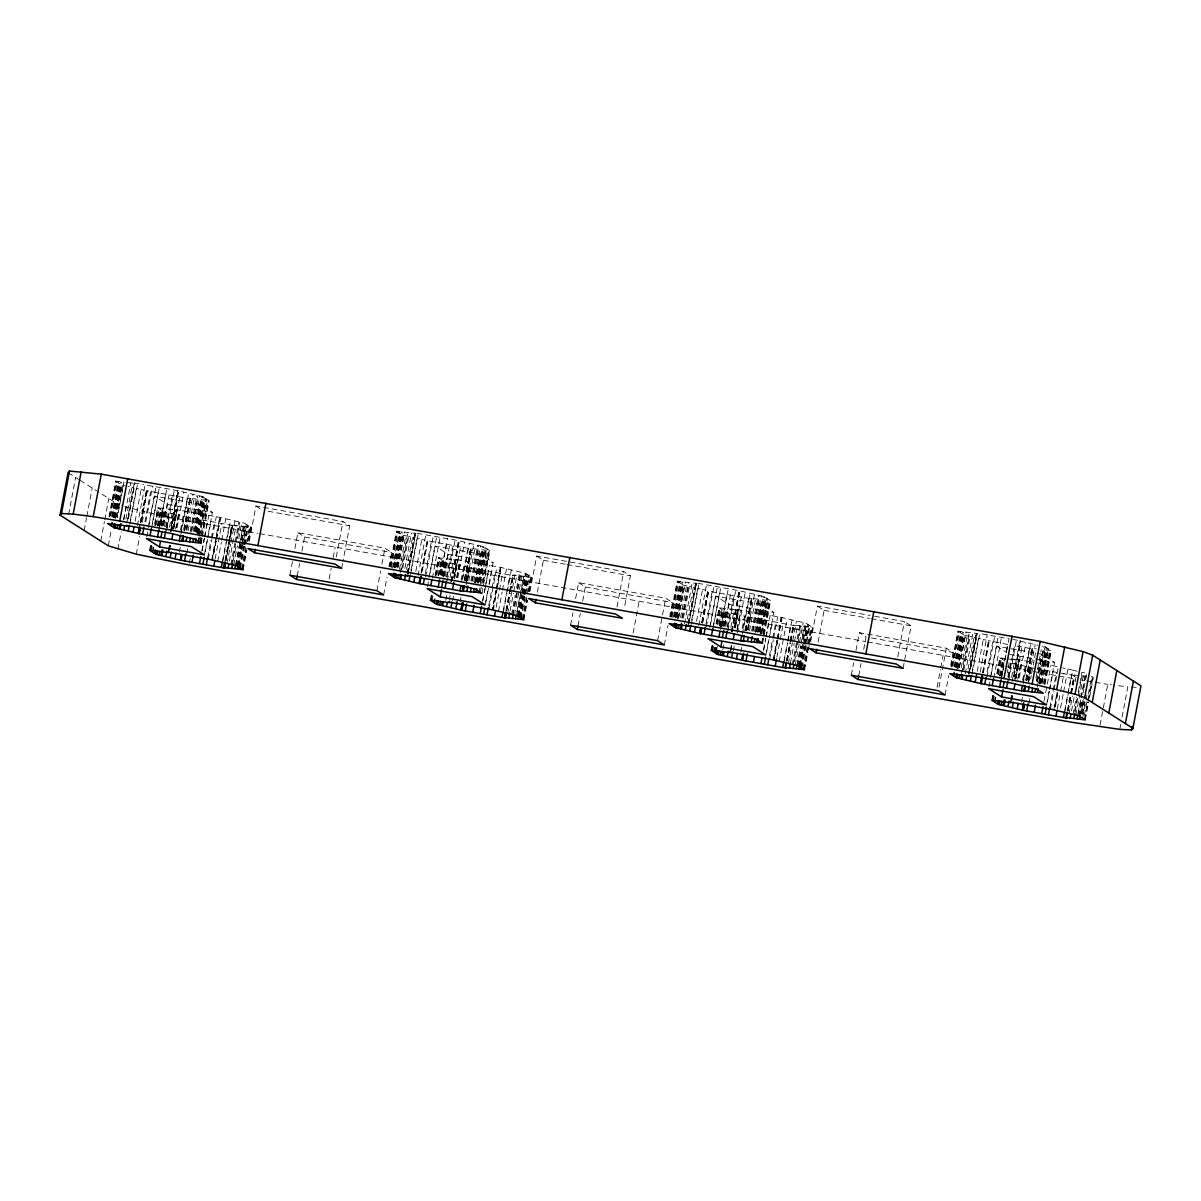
<?xml version="1.0" encoding="UTF-8"?>
<svg xmlns="http://www.w3.org/2000/svg" width="1201" height="1201" viewBox="0 0 1201 1201"><rect width="100%" height="100%" fill="white"/><g stroke="black" fill="none" stroke-linecap="round" stroke-linejoin="round"><path stroke-width="0.75" stroke-dasharray="5 3.75" d="M68.592 514.629L75.618 477.443M84.175 530.482L86.517 518.081M86.847 516.31L92.207 487.981M100.764 541.02L104.442 521.534M104.772 519.763L108.796 498.52M109.006 516.505L115.701 481.091L123.988 482.247L117.293 517.661M109.516 516.835L116.212 481.421M109.922 516.67L116.602 481.256M110.972 515.769L117.323 482.126M111.918 517.03L118.614 481.616M112.083 516.475L118.434 482.832M112.594 516.805L118.944 483.162M113.104 517.121L119.454 483.478M108.3 545.809L111.318 529.866M113.66 517.481L116.332 503.309L98.242 491.825M113.915 517.376L120.61 481.976M114.215 517.841L120.58 484.198M114.831 517.541L121.526 482.126M115.341 518.547L121.691 484.904M116.182 517.091L122.202 485.234L115.701 481.091M117.082 517.256L123.118 485.384M117.908 549.382L121.256 531.683M123.598 519.282L125.94 506.882L121.136 505.096M123.778 520.093L130.804 482.922L135.067 483.463L134.197 482.907L126.645 523.711M125.88 519.147L131.9 487.276L128.027 486.27M127.937 518.592L134.632 483.177M128.372 518.877L134.932 483.372M130.278 520.228L136.298 488.357L131.9 487.276M129.903 524.236L137.605 483.508M135.097 521.339L141.118 489.468L136.298 488.357M137.379 525.573L145.081 484.844L177.718 490.654L202.714 496.598L209.229 500.727L202.534 536.141M140.322 522.48L146.342 490.608L141.118 489.468M140.457 522.57L146.477 490.699M140.757 522.765L146.777 490.894M136.283 554.186L139.631 536.472M142.303 522.315L144.315 511.686L125.94 506.882M144.916 521.88L150.605 491.779M145.861 521.594L152.557 486.18M148.263 527.509L155.95 486.78M146.777 536.832L147.783 531.518M149.119 524.432L154.479 496.103L199.396 504.105L212.397 512.377L207.713 537.162M152.392 523.201L158.082 493.101M151.656 528.11L159.358 487.381M149.63 550.238L150.635 544.939M154.644 523.681L157.661 507.753L177.027 510.11L173.68 527.824M150.14 550.568L151.146 545.254M154.824 525.783L158.172 508.068M150.53 550.403L151.536 545.089M155.214 525.618L158.562 507.918M151.251 551.274L152.257 545.96M156.265 524.717L159.283 508.789M152.377 551.98L153.368 546.68M157.226 525.978L160.574 508.263M152.872 552.31L153.878 546.995M157.901 525.753L160.904 509.809M158.412 526.068L161.414 510.14M159.553 524.567L162.57 508.624M159.538 526.308L165.558 494.437M159.132 529.446L166.834 488.717M160.469 524.717L163.486 508.789M160.979 525.723L163.651 511.551M161.489 526.038L164.162 511.881L157.661 507.753M162.39 526.203L165.077 512.046M162.931 524.837L165.948 508.909M163.276 525.137L168.966 495.037M163.471 525.618L167.479 504.375L154.479 496.103M164.402 526.563L167.074 512.392M165.708 526.864L169.056 509.164M166.338 527.524L172.359 495.653M166.864 527.704L168.861 517.091L144.315 511.686M166.624 530.782L174.31 490.053M169.416 527.269L172.764 509.569M171.022 526.068L177.718 490.654M171.158 526.158L177.853 490.744M170.452 531.653L178.153 490.939M170.752 531.848L178.439 491.119M170.887 531.938L178.589 491.209M168.47 550.283L169.476 544.969M172.479 529.04L176.157 509.554L219.678 517.316L244.674 523.246L251.189 527.389L248.502 541.546M168.605 550.373L169.611 545.059M172.614 529.116L176.292 509.644M168.906 550.553L169.911 545.254M172.914 529.311L176.592 509.84M170.197 545.434L169.206 550.749L170.347 545.524M173.544 527.734L176.892 510.02L176.157 509.554M173.815 528.845L179.835 496.989M175.571 529.176L178.258 515.004L164.162 511.881M176.217 527.87L179.565 510.17M177.102 527.764L183.798 492.35M180.405 530.287L183.092 516.13L178.258 515.004M181.291 530.181L187.326 498.31M180.931 534.19L188.632 493.476M179.339 552.22L180.345 546.905M183.693 529.206L187.041 511.491M183.963 530.317L189.848 498.37L209.229 500.727M184.263 530.512L190.283 498.64M184.699 530.797L190.584 498.835M186.095 529.746L188.302 517.271L183.092 516.13M186.32 529.956L193.016 494.542M186.831 530.211L189.037 517.736M188.092 530.782L194.112 498.91M190.208 530.977L196.889 495.563M186.816 553.556L187.821 548.241M190.839 532.298L197.805 495.728M191.8 531.187L197.82 499.316M193.121 531.488L199.801 496.073M194.382 530.662L199.396 504.105M194.577 531.142L197.91 513.428M194.907 531.442L200.927 499.571M195.117 531.848L201.813 496.433M189.308 563.194L190.313 557.895M195.328 531.337L197.009 522.48L257.795 533.304M196.033 532.013L202.714 496.598M196.529 532.328L203.224 496.914M197.039 533.334L203.404 499.691M197.64 533.514L204.35 497.634M197.955 533.499L204.305 499.856M198.766 533.754L205.461 498.34M197.94 541.156L198.615 537.613M198.946 535.841L205.971 498.67M198.45 541.486L199.126 537.943M199.456 536.171L206.482 498.985M198.285 542.702L199.291 537.387M199.621 535.616L206.317 500.216M199.561 542.191L207.593 499.691M200.282 543.062L201.288 537.748M201.618 535.976L208.313 500.562M200.687 542.897L201.693 537.583M202.023 535.811L208.719 500.412M201.198 543.227L202.203 537.913M201.843 551.199L204.185 538.799M204.515 537.027L207.518 521.099M202.098 550.779L204.44 538.393M204.786 536.622L208.794 515.379M204.365 554.862L207.383 538.934M205.236 551.799L207.578 539.399M207.908 537.628L210.926 521.699M207.638 557.714L210.971 540.015M211.316 538.243L214.318 522.3M208.238 559.201L211.916 539.729M212.262 537.958L216.27 516.7M211.781 559.891L219.678 517.316M212.082 560.086L215.76 540.6M216.09 538.829L220.113 517.586M216.06 540.795L212.382 560.266L216.195 540.885M216.39 539.024L220.399 517.781M216.525 539.114L220.549 517.856M215.114 559.05L221.795 523.636M217.726 561.498L221.404 542.026M221.735 540.255L225.758 519.012M222.59 560.387L225.938 542.672M226.268 540.9L229.286 524.972M222.56 562.623L230.592 520.123M225.112 560.432L228.46 542.732M228.791 540.96L231.808 525.017L251.189 527.389M225.248 560.522L228.595 542.807M228.941 541.035L231.943 525.107M225.548 560.702L232.243 525.302M232.544 525.483L225.848 560.897L232.679 525.573L231.808 525.017M226.944 563.689L230.622 544.218M230.952 542.447L234.976 521.204M229.376 560.972L236.072 525.558M230.832 564.71L234.841 543.468M235.171 541.696L238.849 522.21M231.733 564.875L235.756 543.618M236.087 541.846L239.765 522.375M233.099 561.377L236.102 545.449M237.438 538.363L239.78 525.963M233.745 565.221L237.423 545.749M238.759 538.664L241.761 522.735M235.531 565.191L239.209 545.704M239.554 543.933L242.887 526.233M235.741 565.581L243.773 523.096M236.657 565.746L244.674 523.246M237.152 566.061L245.184 523.576M237.993 565.296L241.686 545.824M242.017 544.053L245.364 526.338M238.278 566.782L242.287 545.524M242.632 543.768L246.31 524.282M238.909 565.461L246.265 526.503M239.389 567.488L243.413 546.245M243.743 544.473L247.421 524.987M239.9 567.818L243.923 546.56M244.253 544.789L247.931 525.317M240.41 568.133L244.584 546.335M244.929 544.563L248.442 525.633M241.521 568.839L249.553 526.353M242.242 569.709L246.265 548.467M247.601 541.381L250.273 527.224M242.647 569.559L246.325 550.073M247.991 541.231L250.679 527.059M243.157 569.875L246.836 550.403M249.253 541.441L255.948 506.026L342.976 521.534L349.686 525.798L342.991 561.212M289.876 575.174L292.564 561.017M294.906 548.617L297.908 532.689L384.936 548.196L391.646 552.46L388.974 566.617M297.263 575.91L299.604 563.509M301.946 551.109L304.619 536.952L297.908 532.689M329.149 578.957L331.161 568.343M333.157 557.714L335.169 547.086M336.28 556.949L342.976 521.534M341.654 568.298L342.66 562.984M376.904 590.682L380.582 571.211M381.918 564.125L384.936 548.196M383.614 594.945L386.962 577.246M389.725 566.512L396.42 531.097L415.786 533.469L408.1 574.198M390.235 566.842L396.915 531.427M390.625 566.677L397.321 531.262M391.346 567.548L398.041 532.133M392.472 568.253L399.317 531.623M393.312 566.812L399.663 533.169M393.823 567.127L400.173 533.499M394.634 567.397L401.329 531.983M394.934 567.848L401.284 534.205M395.549 567.548L402.23 532.148M396.39 566.782L402.41 534.91M396.9 567.112L402.92 535.241L396.42 531.097M397.801 567.262L403.821 535.391M398.011 567.668L404.707 532.253M399.468 569.394L405.833 535.751M400.113 573.237L407.815 532.523M401.479 569.754L407.83 536.111M402.725 568.148L408.745 536.277L402.92 535.241M404.827 568.343L411.523 532.929M406.599 569.154L412.619 537.282L408.745 536.277M407.229 573.643L414.915 532.914L458.422 540.66L483.433 546.605L489.933 550.734L481.916 593.234M407.364 573.718L415.051 533.004M407.664 573.913L415.351 533.184M407.95 574.108L415.651 533.379M410.982 570.235L417.017 538.363L412.619 537.282M410.622 574.243L418.323 533.514M415.816 571.346L421.836 539.474L417.017 538.363M418.098 575.579L425.8 534.85M421.161 572.577L427.061 540.63L421.836 539.474M421.461 572.772L427.496 540.9M422.242 571.271L427.781 541.096M425.304 573.658L431.324 541.786M425.574 576.915L433.276 536.186M428.982 577.516L436.669 536.787M427.496 586.839L428.502 581.524M430.183 572.682L435.197 546.11L480.115 554.111L493.116 562.383L488.432 587.169M432.375 578.116L440.076 537.402M430.348 600.245L431.354 594.945M435.032 575.459L438.38 557.759L457.746 560.116L454.398 577.831L457.611 560.041M430.859 600.575L431.85 595.261M435.543 575.789L438.875 558.075M431.249 600.41L432.255 595.095M435.933 575.624L439.281 557.925M431.97 601.281L432.976 595.966M436.984 574.724L440.001 558.795M438.11 575.429L441.292 558.27M438.62 575.759L441.623 559.831M439.461 574.318L442.133 560.146M440.272 574.573L443.289 558.63M440.572 575.024L446.277 544.443M440.857 574.138L447.553 538.724M441.187 574.724L444.19 558.795M441.698 575.729L444.37 561.573M442.208 576.06L444.88 561.888L438.38 557.759M443.109 576.21L445.781 562.053M443.319 576.615L446.667 558.915M443.664 576.93L449.684 545.059M444.19 575.624L448.198 554.382L435.197 546.11M445.106 576.57L447.793 562.413M446.427 576.885L449.775 559.171M447.117 576.93L453.077 545.659M447.327 580.789L455.029 540.06M445.796 600.305L446.787 594.99M450.135 577.291L453.483 559.576M450.87 581.479L458.422 540.66M451.171 581.659L458.857 540.945M451.471 581.854L459.157 541.126M451.606 581.945L459.292 541.216M449.324 600.38L450.18 594.975M453.663 577.366L456.875 559.561L500.382 567.322L525.392 573.267L531.893 577.396L529.221 591.553M453.963 577.546L457.311 559.846M454.533 578.867L460.553 546.995M456.635 577.411L458.977 565.01L444.88 561.888M452.582 600.89L453.588 595.591M456.935 577.876L460.283 560.176M457.821 577.771L464.517 542.372M461.124 580.293L463.796 566.136L458.977 565.01M462.01 580.188L468.03 548.317M462.655 578.897L469.336 543.483M460.058 602.226L461.064 596.912M464.412 579.212L467.759 561.513M464.547 580.248L470.567 548.377L489.933 550.734M464.682 580.338L470.702 548.467M465.312 578.747L471.002 548.647M465.282 580.714L471.302 548.842L470.567 548.377M465.418 580.804L471.438 548.932L427.061 540.63M466.333 581.449L469.021 567.277L463.796 566.136M466.468 581.524L469.156 567.367M466.033 585.277L473.734 544.548M467.414 580.143L469.756 567.743M467.549 580.218L469.891 567.833L469.021 567.277M468.81 580.789L474.83 548.917M470.927 580.984L477.608 545.569M471.828 581.149L478.523 545.734M472.518 581.194L478.538 549.322M473.84 581.494L480.52 546.095M474.755 582.44L480.115 554.111M474.95 582.92L478.629 563.449M475.296 583.221L481.646 549.593M475.836 581.854L482.532 546.44M476.737 582.02L483.433 546.605M477.247 582.335L483.943 546.935M477.758 583.341L484.123 549.698M478.418 582.17L480.76 569.769M478.373 583.055L485.054 547.641M479.004 581.734L485.024 549.863M479.83 581.99L486.18 548.347M480.325 582.32L486.69 548.677M479.004 592.709L487.201 548.992M480.28 592.198L488.312 549.713M483.012 582.44L489.032 550.583M483.402 582.29L489.438 550.418M482.547 601.206L484.889 588.805M485.234 587.034L488.237 571.106M482.817 600.8L489.513 565.386M485.084 604.869L488.101 588.94M485.955 601.806L491.644 571.706M488.687 605.95L491.689 590.021M492.035 588.25L495.037 572.307M488.957 609.207L496.989 566.707M496.043 590.337L492.365 609.808L496.178 590.427M496.373 588.565L500.382 567.322M496.508 588.655L500.517 567.412M492.8 610.093L496.478 590.607M496.809 588.85L500.817 567.593M493.236 610.363L501.117 567.788M496.163 607.286L502.513 573.643M498.445 611.519L502.123 592.033M502.453 590.261L506.477 569.019M503.309 610.393L509.99 574.979M503.279 612.63L506.957 593.159M507.287 591.387L511.296 570.13M505.966 610.528L512.527 575.024L531.893 577.396M506.267 610.724L509.614 593.009M509.945 591.237L512.962 575.309M506.567 610.904L509.915 593.204M510.245 591.432L513.262 575.489M506.702 610.994L510.05 593.294M510.38 591.523L513.397 575.579L512.527 575.024M507.663 613.696L515.694 571.211M510.095 610.979L513.443 593.279M513.773 591.508L516.79 575.579M511.536 614.717L515.229 595.246M516.565 588.16L519.568 572.216M512.452 614.882L520.483 572.382M513.142 614.927L520.498 575.97M514.448 615.242L522.48 572.742M516.925 611.654L523.606 576.24M516.46 615.588L524.492 573.102M517.361 615.753L521.384 594.51M521.714 592.739L525.392 573.267M517.871 616.083L521.895 594.825M522.225 593.054L525.903 573.583M518.712 615.302L522.39 595.831M522.735 594.06L526.083 576.36M518.997 616.789L523.005 595.546M523.336 593.774L527.029 574.288M519.297 617.239L523.306 595.996M523.636 594.225L526.984 576.51M520.108 617.494L524.131 596.251M524.462 594.48L528.14 575.009M520.618 617.824L524.627 596.567M524.972 594.81L528.65 575.324M520.964 619.371L529.161 575.654M522.24 618.86L530.272 576.36M522.96 619.731L526.969 598.473M528.32 591.387L530.992 577.231M523.366 619.566L527.044 600.08M528.71 591.237L531.397 577.065M523.876 619.881L527.554 600.41M529.971 591.447L536.667 556.048L623.694 571.541L630.405 575.804L624.385 607.676M537.357 592.183L543.377 560.312L536.667 556.048M570.595 625.196L572.937 612.795M575.609 598.638L578.627 582.695L665.654 598.203L672.365 602.467L669.693 616.623M577.981 625.916L580.323 613.516M582.665 601.131L585.337 586.959L578.627 582.695M616.999 606.955L623.694 571.541M633.107 633.107L639.127 601.236M657.623 640.688L665.654 598.203M664.333 644.952L668.011 625.481M670.443 616.518L677.124 581.119L696.505 583.476L688.804 624.205M670.954 616.849L677.634 581.434M671.344 616.683L678.04 581.269M672.065 617.554L678.76 582.14M673.356 617.044L680.036 581.629M674.031 616.819L680.382 583.176M674.527 617.149L680.892 583.506M675.352 617.404L682.048 581.99M675.653 617.854L682.003 584.211M676.268 617.569L682.949 582.155M677.109 616.789L683.129 584.917M677.274 618.89L683.639 585.247L677.124 581.119M678.19 619.055L684.54 585.412M678.73 617.674L685.426 582.26M680.517 617.629L686.552 585.758M681.838 617.945L688.533 582.53M682.528 617.99L688.548 586.118M683.429 618.155L689.464 586.283L683.639 585.247M684.54 623.664L692.241 582.935M687.317 619.176L693.337 587.304L689.464 586.283M688.068 623.739L695.634 582.92L739.14 590.682L764.151 596.612L770.652 600.755L762.62 643.241M688.368 623.919L696.07 583.206M688.668 624.115L696.37 583.386M691.701 620.241L697.721 588.37L693.337 587.304M691.341 624.25L699.027 583.536M696.535 621.352L702.555 589.481L697.721 588.37M698.817 625.586L706.518 584.857M701.744 622.508L707.764 590.637L702.555 589.481M701.879 622.583L707.899 590.727M702.18 622.779L708.2 590.907M702.48 622.974L708.5 591.102L707.764 590.637M702.615 623.064L708.635 591.192L752.156 598.939L746.136 630.81M706.023 623.664L712.043 591.793M706.293 626.922L713.995 586.193M709.701 627.523L717.387 586.794M710.557 624.46L715.916 596.131L760.833 604.133L773.834 612.39L769.15 637.176M713.499 625L719.519 593.129M713.094 628.123L720.795 587.409M711.067 650.266L712.058 644.952M716.081 623.709L719.084 607.766L738.465 610.123L735.117 627.838M711.562 650.582L712.568 645.267M716.592 624.025L719.594 608.096M711.968 650.417L712.974 645.117M716.982 623.859L720 607.931M712.688 651.287L713.694 645.988M717.703 624.73L720.72 608.802M713.799 652.008L714.805 646.693M718.994 624.22L721.996 608.291M714.31 652.323L715.316 647.009M719.324 625.766L722.341 609.838M714.82 652.653L715.826 647.339M719.834 626.096L722.852 610.153M715.976 651.137L716.637 647.594M720.66 626.352L724.008 608.637M720.975 626.322L726.995 594.45M716.607 649.816L717.282 646.273M720.57 629.459L728.271 588.73M721.561 626.517L724.909 608.802M722.417 625.736L725.089 611.579M722.912 626.066L725.599 611.894L719.084 607.766M723.828 626.231L726.5 612.06M724.038 626.622L727.386 608.922M724.713 625.166L730.403 595.065M724.909 625.631L728.917 604.388L715.916 596.131M725.824 626.577L728.512 612.42M722.792 649.906L723.798 644.592M727.145 626.892L730.493 609.177M727.776 627.538L733.796 595.666M728.046 630.795L735.748 590.066M730.854 627.297L734.201 609.583M731.454 631.396L739.14 590.682M731.589 631.486L739.276 590.757M731.889 631.681L739.576 590.952M732.19 631.861L739.876 591.147M808.273 650.417L812.612 627.402L806.111 623.274L781.1 617.329L737.594 609.583L734.246 627.282L737.729 609.658M730.328 650.582L731.334 645.267M734.682 627.553L738.03 609.853M730.628 650.762L731.634 645.462M734.982 627.748L738.33 610.048M730.763 650.852L731.769 645.538M735.582 627.102L741.272 597.002M737.009 629.189L739.681 615.032L725.599 611.894M733.301 650.912L734.306 645.598M737.309 629.654L740.987 610.183M737.534 633.092L745.22 592.378M742.173 628.528L744.515 616.143L739.681 615.032M743.059 628.438L748.748 598.338M742.368 634.218L750.055 593.489M740.777 652.233L741.783 646.934M744.785 630.99L748.478 611.519M745.401 630.345L751.286 598.383L770.652 600.755M745.701 630.525L751.721 598.668M746.001 630.72L752.021 598.849M747.532 629.774L749.724 617.284L744.515 616.143M754.453 594.57L747.758 629.97L750.16 617.569M748.253 630.24L750.46 617.749M749.529 630.795L755.549 598.924M751.631 630.99L758.326 595.576M752.547 631.156L759.242 595.741M753.237 631.201L759.257 599.329M754.543 631.516L761.239 596.101M755.474 632.462L760.833 604.133M755.999 631.156L759.347 613.456M756.345 631.471L762.365 599.599M756.555 631.861L763.236 596.462M757.456 632.026L764.151 596.612M757.966 632.357L764.662 596.942M758.807 631.576L764.827 599.704M759.137 632.176L765.773 597.648M759.723 631.741L765.743 599.869M760.203 633.768L766.899 598.353M760.713 634.098L767.409 598.683M761.554 632.642L767.919 598.999M761.389 633.873L767.739 600.23M762.68 633.362L769.03 599.719M761.719 643.075L769.751 600.59M762.125 642.925L770.141 600.425M763.611 649.441L765.607 638.812M765.953 637.04L768.955 621.112M763.536 650.807L765.878 638.407M766.208 636.635L770.231 615.392M765.803 654.89L768.82 638.947M766.673 651.813L769.015 639.427M769.346 637.656L772.363 621.713M769.406 655.956L772.408 640.028M772.738 638.256L775.756 622.328M769.676 659.214L773.354 639.743M773.684 637.971L777.708 616.729M773.219 659.904L776.762 640.343M777.227 638.662L781.1 617.329M773.504 660.1L777.197 640.628M777.527 638.857L781.536 617.599M777.497 640.809L773.804 660.295L777.632 640.899M777.828 639.037L781.836 617.794M777.963 639.127L781.971 617.884M776.882 657.292L779.884 641.364M780.23 639.593L783.232 623.649M779.164 661.526L787.18 619.025M784.028 660.4L787.361 642.685M787.706 640.914L790.708 624.985M783.983 662.637L787.676 643.166M788.006 641.394L792.014 620.151M786.55 660.445L789.898 642.745M790.228 640.974L793.245 625.045L812.612 627.402M786.685 660.535L790.033 642.835M790.363 641.064L793.381 625.12M786.985 660.73L790.333 643.015M790.663 641.244L793.681 625.316M787.421 661L790.633 643.211M791.099 641.529L793.981 625.511M788.381 663.718L792.39 642.46M792.72 640.688L796.413 621.217M790.483 662.757L794.161 643.286M794.492 641.514L797.509 625.586M792.255 664.723L800.286 622.238M793.17 664.889L801.202 622.388M794.522 661.391L801.217 625.991M795.167 665.249L799.19 643.991M799.521 642.235L803.199 622.749M796.969 665.204L800.647 645.718M800.977 643.961L804.325 626.246M797.179 665.609L800.857 646.123M802.193 639.037L805.195 623.109M798.08 665.759L801.758 646.288M803.109 639.202L806.111 623.274M798.59 666.09L806.622 623.589M799.431 665.324L803.109 645.838M803.454 644.066L806.787 626.367M799.716 666.795L803.724 645.553M804.054 643.781L807.733 624.31M800.346 665.474L804.024 646.003M804.355 644.231L807.703 626.532M800.827 667.501L804.835 646.258M805.18 644.487L808.858 625.015M801.337 667.831L809.369 625.331M802.013 667.606L809.879 625.661M802.959 668.867L807.312 645.838M807.642 644.081L810.99 626.367M803.679 669.738L811.711 627.237M804.085 669.573L812.101 627.072M804.58 669.903L807.928 652.188M810.69 641.469L817.386 606.055L869.959 615.422M818.076 642.19L824.096 610.318L817.386 606.055M851.314 675.202L853.656 662.802M855.998 650.417L859.346 632.702L946.373 648.21L953.084 652.473L950.396 666.63M858.7 675.923L861.042 663.522M863.714 649.366L866.056 636.965L859.346 632.702M897.717 656.962L904.398 621.548L871.776 615.738M903.092 668.311L911.124 625.826L904.398 621.548M937.08 687.257L940.413 669.558M940.758 667.786L943.1 655.386M939.002 687.167L946.373 648.21M945.052 694.974L948.73 675.487M951.162 666.54L957.843 631.125L977.224 633.482L970.528 668.897M951.657 666.855L958.353 631.441M952.063 666.69L958.758 631.291M953.114 665.804L959.479 632.161M954.074 667.05L960.755 631.636M954.735 666.825L961.1 633.182M955.245 667.155L961.611 633.512M956.071 667.411L962.767 631.996M956.371 667.861L962.722 634.218M956.972 667.576L963.667 632.161M957.482 668.567L963.848 634.939M957.993 668.897L964.343 635.254L957.843 631.125M959.239 667.291L965.259 635.419M959.449 667.681L966.129 632.281M961.235 667.651L967.255 635.779M961.551 673.266L969.252 632.537M962.902 669.768L969.267 636.125M963.818 669.933L970.168 636.29L964.343 635.254M965.259 673.671L972.96 632.942M968.036 669.182L974.056 637.311L970.168 636.29M968.652 673.656L976.353 632.927L977.224 633.482M968.787 673.746L976.488 633.017M969.087 673.926L976.788 633.212M970.393 668.807L977.089 633.392M972.42 670.248L978.44 638.377L974.056 637.311M972.059 674.256L979.746 633.543L1008.99 638.752L1004.637 661.766M977.254 671.374L983.274 639.502L978.44 638.377M980.196 672.05L987.222 634.864M982.598 672.605L988.483 640.643L983.274 639.502M982.898 672.785L988.918 640.914M983.334 673.07L989.219 641.109M987.072 671.899L992.762 641.799M987.012 676.929L994.713 636.2M990.405 677.529L998.106 636.815M988.933 686.852L989.939 681.552M991.275 674.467L996.635 646.138L1041.537 654.14L1054.553 662.397L1049.539 688.954M993.812 678.145L1001.499 637.416M991.771 700.273L992.777 694.959M996.8 673.716L999.802 657.773L1005.627 658.809M992.281 700.588L993.287 695.289M997.31 674.031L1000.313 658.103M992.687 700.438L993.692 695.124M997.701 673.881L1000.718 657.938M993.407 701.309L994.413 695.995M998.421 674.752L1001.439 658.809M994.518 702.015L995.524 696.7M999.367 675.998L1002.715 658.298M995.028 702.33L996.034 697.03M1000.043 675.773L1003.06 659.844M1000.553 676.103L1003.571 660.16M1001.379 676.358L1004.381 660.415M1001.694 676.343L1002.7 671.029M1003.015 669.723L1007.384 646.243M1001.289 679.466L1004.306 663.537M1007.219 673.055L1007.879 669.512M1008.224 667.741L1009.215 662.427L1034.722 668.462M1007.864 676.899L1011.212 659.199L1019.184 660.145L1015.836 677.844L1019.048 660.055M1008.555 676.944L1011.227 662.787M1008.495 677.544L1014.515 645.673L1032.875 648.945L1026.84 680.817M1008.765 680.802L1016.466 640.073M1011.572 677.304L1014.92 659.589M1012.173 681.402L1019.859 640.688L1010.476 639.007M1013.599 676.373L1020.295 640.959M1013.899 676.568L1020.595 641.154L1019.859 640.688M1014.034 676.643L1020.73 641.244L1037.754 645.252M1010.747 700.393L1011.617 695.004M1014.77 679.15L1018.313 659.589L1033.671 662.321M1011.047 700.588L1012.053 695.274M1015.07 679.346L1018.748 659.859M1011.347 700.784L1012.353 695.469M1011.482 700.859L1012.488 695.544M1015.971 678.88L1021.991 647.009M1017.727 679.196L1020.4 665.039M1018.358 677.904L1021.706 660.19M1019.259 677.799L1025.939 642.385M1022.561 680.321L1025.234 666.15M1023.447 680.216L1029.467 648.345M1023.087 684.225L1030.773 643.496M1021.496 702.255L1022.501 696.94M1025.849 679.226L1029.182 661.526M1025.969 680.261L1032.004 648.39L1036.268 648.93M1026.119 680.351L1032.139 648.48M1026.405 680.547L1032.44 648.675M1026.705 680.727L1032.74 648.855M1030.443 667.291L1028.101 679.691L1030.578 667.381M1028.206 681.733L1035.157 644.577M1028.506 681.928L1031.179 667.756M1028.641 682.018L1031.314 667.846M1030.578 679.03L1031.239 675.502M1031.584 673.731L1034.256 659.559M1034.586 657.788L1035.923 650.702M1028.972 703.576L1029.978 698.261M1035.938 677.98L1041.282 649.651M1036.523 680.697L1041.537 654.14M1036.718 681.162L1040.066 663.462M1037.063 681.477L1043.084 649.606L1051.37 650.762L1045.02 684.405M1037.274 681.883L1043.954 646.468M1037.169 687.347L1044.87 646.618L1041.958 646.108M1038.685 682.363L1045.38 646.949M1039.195 683.354L1045.546 649.726M1039.526 683.954L1042.198 669.783M1039.781 683.549L1046.491 647.654M1040.096 683.519L1046.461 649.876M1040.922 683.774L1047.617 648.375M1041.762 682.333L1048.128 648.69M1042.108 683.879L1048.623 649.02M1043.384 683.369L1049.749 649.726M1044.104 684.24L1050.47 650.597M1044.51 684.075L1050.86 650.432M1043.984 701.219L1050.95 665.399M1046.521 704.897L1049.194 690.725M1047.392 701.819L1049.389 691.206M1049.734 689.434L1053.067 671.719M1049.779 707.749L1056.475 672.335L1037.709 668.987M1050.395 709.221L1053.742 691.521M1054.073 689.749L1056.745 675.593M1057.09 673.821L1058.426 666.735L1036.673 662.862M1053.787 709.836L1057.135 692.121M1054.598 706.383L1057.27 692.211M1054.898 706.563L1057.571 692.407M1055.334 706.849L1057.871 692.587M1057.255 709.07L1060.273 693.142M1060.603 691.371L1063.951 673.656M1060.543 707.99L1063.215 693.818M1063.561 692.061L1067.899 669.032L1062.69 667.891M1064.732 710.407L1071.427 674.992M1064.702 712.643L1072.733 670.158L1067.899 669.032M1067.404 710.542L1073.964 675.052L1087.505 676.373M1067.704 710.737L1074.4 675.322M1068.004 710.932L1074.7 675.517M1068.139 711.007L1071.142 695.079M1071.487 693.307L1074.835 675.608L1073.964 675.052M1069.1 713.724L1072.448 696.01M1075.12 681.853L1076.456 674.767M1071.532 711.007L1074.204 696.835M1072.973 714.73L1076.321 697.03M1074.55 711.352L1076.892 698.967M1078.243 691.881L1081.921 672.41L1086.83 673.281L1084.158 687.437M1075.24 711.878L1077.913 697.241M1078.243 695.934L1081.936 675.998M1075.886 715.256L1083.918 672.755M1078.018 713.439L1080.69 699.282M1081.035 697.511L1085.043 676.253M1077.882 715.616L1080.9 699.673M1081.23 697.901L1085.914 673.115M1078.798 715.766L1081.816 699.838M1083.152 692.752L1083.812 689.209M1079.309 716.096L1082.326 700.168M1080.48 713.559L1083.167 699.387M1080.42 716.802L1083.767 699.102M1081.395 713.724L1083.737 701.324M1082.206 713.979L1084.548 701.579M1082.717 714.295L1085.058 701.909M1082.732 717.613L1085.899 700.453M1086.079 699.913L1087.07 694.598M1084.353 715.331L1087.025 701.159M1088.361 694.088L1091.709 676.373L1093.33 677.409L1088.977 700.423M1084.398 719.744L1087.746 702.03M1088.076 700.273L1092.43 677.244L1093.33 677.409M1084.788 719.579L1088.136 701.879M1088.481 700.108L1092.82 677.094M1085.299 719.909L1088.646 702.195M1100.056 725.074L1107.757 684.345L1111.39 684.81M1119.782 729.382L1120.788 724.083M1122.124 716.997L1127.814 686.897L1113.222 685.05M1131.162 687.062L1137.842 687.377M1008.089 658.929L1011.212 659.199M127.096 482.517L130.804 482.922M1081.26 680.006L1084.788 680.592M1086.56 680.877L1093.616 682.033M1095.387 682.318L1107.757 684.345M134.197 482.907L143.58 484.573M122.202 485.234L125.114 485.744M268.108 511.266L349.686 525.798M543.377 560.312L565.131 564.185M566.947 564.5L630.405 575.804M824.096 610.318L869.419 618.395M871.235 618.71L911.124 625.826M1007.714 644.472L988.483 640.643M167.479 504.375L212.397 512.377M448.198 554.382L493.116 562.383M728.917 604.388L773.834 612.39M1009.636 654.395L1054.553 662.397M304.619 536.952L391.646 552.46M585.337 586.959L672.365 602.467M871.491 637.941L953.084 652.473M232.679 525.573L188.302 517.271M469.891 567.833L513.397 575.579M1060.963 673.13L1074.835 675.608M259.641 533.634L865.726 641.604M867.572 641.935L1003.886 666.225M1005.732 666.555L1031.524 671.149M1033.37 671.479L1075.736 679.015M168.861 517.091L197.009 522.48M1072.733 670.158L1077.132 671.224M116.332 503.309L119.53 504.51M1044.87 646.618L1051.37 650.762M1032.004 648.39L1032.875 648.945M1018.313 659.589L1019.184 660.145M996.635 646.138L1006.738 652.563M999.802 657.773L1004.682 660.88M751.286 598.383L752.156 598.939M793.245 625.045L794.116 625.586L749.724 617.284M695.634 582.92L696.505 583.476M737.594 609.583L738.465 610.123M414.915 532.914L415.786 533.469M456.875 559.561L457.746 560.116M255.948 506.026L262.659 510.305M189.848 498.37L190.719 498.925L146.342 490.608M68.082 472.654L78.635 479.364M80.137 480.325L96.726 490.864M147.077 491.089L141.042 522.945L147.213 491.164"/><path stroke-width="1.5" d="M60.05 515.154L68.082 472.654L69.508 471.047L101.274 474.155L1040.171 641.424L1083.092 651.618L1092.7 655.191L1140.95 685.846L1132.918 728.346L1131.492 729.953L1119.782 729.382L1073.229 722.507L188.977 564.965L136.283 554.186L108.3 545.809L60.05 515.154L61.476 513.548L69.508 471.047M61.476 513.548L73.186 514.103L81.218 471.618M73.186 514.103L93.243 516.655L101.274 474.155M111.423 525.978L112.098 522.435M113.66 527.404L114.335 523.861M114.17 527.719L107.67 523.591L127.036 525.948L126.165 525.392L169.686 533.154L194.682 539.099L201.198 543.227L181.816 540.855L182.687 541.411L139.181 533.664L114.17 527.719L114.846 524.176M115.086 527.885L115.746 524.342M117.082 528.245L117.758 524.702M93.243 516.655L119.74 520.994L127.771 478.493M119.079 528.59L119.755 525.062M119.995 528.755L121.001 523.441M123.868 529.776L124.544 526.233M128.267 530.842L129.273 525.543M133.101 531.968L134.107 526.654M138.31 533.109L139.646 526.023M138.445 533.199L139.451 527.885M138.746 533.379L139.751 528.08M139.046 533.574L140.052 528.26M139.181 533.664L140.187 528.35M142.574 534.265L143.91 527.179M150.05 535.601L151.401 528.515M157.541 536.937L158.877 529.851M154.509 553.346L155.169 549.803M155.62 554.051L156.295 550.508M225.323 564.53L224.647 568.073L181.141 560.312L156.13 554.382L156.806 550.839M157.046 554.532L157.706 550.989M160.934 537.538L161.94 532.223M159.463 546.86L146.447 538.603L191.364 546.605L204.365 554.862L159.463 546.86L160.454 541.546M159.042 554.892L159.718 551.349M161.039 555.252L162.045 549.938M164.327 538.138L165.678 531.067M161.955 555.417L162.961 550.103M165.843 556.423L166.834 551.109M171.818 539.474L172.809 534.16M170.227 557.504L171.233 552.19M175.061 558.615L176.067 553.301M179.294 540.81L180.3 535.496M181.952 540.945L182.822 535.556M182.252 541.141L183.258 535.826M182.552 541.321L183.228 537.793M180.405 559.846L181.276 554.457M180.705 560.041L181.711 554.727M181.141 560.312L182.012 554.922M186.08 541.411L186.756 537.868M184.534 560.927L185.87 553.841M189.788 541.801L190.464 538.273M192.911 542.071L193.571 538.528M195.373 542.191L196.033 538.649M192.01 562.248L193.361 555.177M199.501 563.584L200.837 556.498M202.894 564.185L204.23 557.114M206.287 564.8L207.638 557.714M213.778 566.136L214.769 560.822M221.254 567.457L222.26 562.143M224.647 568.073L223.776 567.518L224.782 562.203M223.911 567.608L224.917 562.293M224.212 567.788L225.218 562.473M224.512 567.983L225.188 564.44M223.776 567.518L228.04 568.058L228.715 564.515M228.04 568.058L231.748 568.463L232.754 563.149M231.748 568.463L234.871 568.719L235.531 565.191M234.871 568.719L237.333 568.839L237.993 565.296M238.233 569.004L238.909 565.461M254.627 552.79L247.916 548.527L334.944 564.035L341.654 568.298L254.627 552.79L255.303 549.247M257.9 545.614L265.931 503.114M296.602 579.452L289.876 575.174L376.904 590.682L383.614 594.945L296.602 579.452L297.263 575.91M393.267 576.69L393.928 573.162M394.378 577.411L395.054 573.868M463.541 585.563L462.535 590.877L463.406 591.417L419.9 583.671L394.889 577.726L395.549 574.183M395.805 577.891L396.465 574.348M397.801 578.251L398.462 574.709M399.798 578.612L400.473 575.069M400.714 578.762L401.374 575.219M404.587 579.783L405.593 574.468M408.986 580.849L409.991 575.549M413.82 581.975L414.81 576.66M419.164 583.206L420.035 577.801M419.464 583.401L420.8 576.315M419.9 583.671L421.101 576.51M423.292 584.271L424.298 578.972M430.769 585.608L431.775 580.293M434.101 602.647L434.777 599.104M438.245 586.944L439.596 579.858M436.338 604.058L437.014 600.515M505.231 617.99L506.237 612.675L505.366 618.08L461.86 610.318L436.849 604.388L437.524 600.845M437.764 604.538L438.425 601.01M441.653 587.544L442.989 580.458M440.166 596.867L427.166 588.61L472.083 596.612L485.084 604.869L440.166 596.867L441.518 589.796M439.761 604.899L440.422 601.356M441.758 605.259L442.433 601.716M445.046 588.16L446.382 581.074M442.674 605.424L443.334 601.881M446.547 606.43L447.222 602.902M452.522 589.481L453.873 582.41M450.945 607.511L451.951 602.196M455.78 608.622L457.116 601.551M460.013 590.817L461.004 585.503M462.67 590.952L463.676 585.638M463.301 589.376L463.976 585.833M463.601 589.571L464.277 586.028M460.989 609.778L462.325 602.692L461.124 609.853M461.424 610.048L462.76 602.962M461.724 610.243L463.061 603.157M461.86 610.318L463.196 603.247M462.535 590.877L466.799 591.417L467.805 586.103M465.252 610.934L466.589 603.848M466.799 591.417L470.507 591.823L471.182 588.28M470.507 591.823L473.614 592.078L474.29 588.535M473.614 592.078L476.091 592.198L476.752 588.655M472.729 612.27L474.065 605.184M480.205 613.591L481.556 606.52M483.613 614.206L484.619 608.892M487.005 614.807L488.342 607.721M494.482 616.143L495.488 610.829M501.973 617.464L502.964 612.165M504.63 617.614L505.501 612.21M504.93 617.794L505.936 612.495M505.366 618.08L504.495 617.524L508.759 618.065L509.764 612.75M508.759 618.065L512.467 618.47L513.142 614.927M512.467 618.47L515.574 618.74L516.25 615.197M515.574 618.74L518.051 618.845L518.712 615.302M535.346 602.797L528.635 598.533L615.663 614.041L622.373 618.305L535.346 602.797L536.021 599.254M561.873 599.764L569.905 557.264M577.306 629.459L570.595 625.196L657.623 640.688L664.333 644.952L577.306 629.459L577.981 625.916M673.971 626.712L674.647 623.169M675.097 627.417L675.773 623.874M675.608 627.733L669.107 623.604L688.473 625.976L687.603 625.421L731.109 633.167L756.12 639.112L762.62 643.241L743.254 640.884L744.125 641.439L700.618 633.678L675.608 627.733L676.268 624.205M676.508 627.898L677.184 624.355M678.52 628.258L679.181 624.715M680.517 628.618L681.522 623.304M681.432 628.784L682.093 625.241M685.306 629.789L686.311 624.475M689.704 630.87L690.695 625.556M694.523 631.981L695.529 626.667M699.748 633.122L700.738 627.823M699.883 633.212L700.874 627.898M700.183 633.407L701.174 628.093M700.483 633.588L701.474 628.288M700.618 633.678L701.609 628.363M704.011 634.293L705.347 627.207M711.487 635.614L712.824 628.543M718.964 636.95L719.969 631.636M715.946 653.359L716.607 649.816M717.057 654.065L717.733 650.522M786.22 662.216L785.214 667.531L786.085 668.086L742.578 660.34L717.567 654.395L718.228 650.852M718.468 654.56L719.144 651.017M722.371 637.551L723.708 630.48M720.885 646.889L707.884 638.617L752.802 646.618L765.803 654.89L720.885 646.889L721.891 641.574M720.48 654.905L721.14 651.377M722.477 655.266L723.152 651.723M725.764 638.166L727.1 631.08M723.392 655.431L724.053 651.888M727.266 656.452L728.271 651.137M733.241 639.487L734.246 634.188M731.664 657.517L732.655 652.203M736.483 658.628L737.489 653.329M740.717 640.824L741.723 635.509M743.389 640.959L744.26 635.569M741.843 659.874L742.698 654.47M742.143 660.055L743.134 654.74M742.578 660.34L743.779 653.164M747.517 641.424L748.178 637.881M745.971 660.94L747.307 653.854M751.225 641.829L752.231 636.515M754.333 642.085L755.009 638.542M756.81 642.205L757.471 638.662M753.447 662.276L754.453 656.962M757.711 642.37L758.386 638.827M760.924 663.598L761.929 658.298M764.331 664.213L765.668 657.127M767.724 664.814L768.73 659.499M775.2 666.15L776.537 659.064M782.677 667.486L783.683 662.171M785.349 667.621L786.024 664.078M785.214 667.531L789.477 668.071L790.483 662.757M789.477 668.071L793.185 668.477L793.861 664.934M793.185 668.477L796.293 668.747L796.969 665.204M796.293 668.747L798.77 668.852L799.431 665.324M799.671 669.017L800.346 665.474M816.064 652.804L809.354 648.54L896.381 664.048L903.092 668.311L816.064 652.804L816.74 649.276M858.024 679.466L851.314 675.202L938.341 690.695L945.052 694.974L858.024 679.466L858.7 675.923M865.831 653.914L873.863 611.414M953.579 676.013L954.24 672.47M955.816 677.424L956.476 673.881M1024.978 685.576L1023.973 690.89L1024.843 691.446L981.322 683.684L956.326 677.754L956.987 674.211M957.227 677.904L957.903 674.377M959.239 678.265L959.899 674.722M961.235 678.625L961.911 675.082M962.151 678.79L962.812 675.247M966.024 679.796L966.7 676.253M970.408 680.877L971.414 675.562M975.242 681.988L976.578 674.902M980.601 683.219L981.802 676.058M980.887 683.414L982.238 676.328M981.322 683.684L982.538 676.523M984.73 684.3L986.066 677.214M992.206 685.621L993.542 678.55M999.682 686.957L1001.018 679.871M997.776 704.086L998.436 700.543M998.286 704.402L991.771 700.273L1011.152 702.63L1010.281 702.075L1053.787 709.836L1078.798 715.766L1085.299 719.909L1065.933 717.537L1066.803 718.093L1023.282 710.346L998.286 704.402L998.947 700.859M999.187 704.567L999.863 701.024M119.74 520.994L1003.991 678.52L1012.023 636.035M1003.09 687.572L1004.081 682.258M1001.604 696.895L988.603 688.623L1033.521 696.625L1046.521 704.897L1001.604 696.895L1002.94 689.809M1001.199 704.927L1001.859 701.384M1003.195 705.272L1004.201 699.973M1006.483 688.173L1007.819 681.087M1004.111 705.437L1005.102 700.123M1007.984 706.458L1008.99 701.144M1013.959 689.509L1014.965 684.195M1012.368 707.524L1013.374 702.21M1017.202 708.65L1018.208 703.336M1021.435 690.83L1022.441 685.531M1025.114 685.666L1024.108 690.98L1043.339 693.247L1036.838 689.119L1011.827 683.174L968.321 675.427L969.192 675.983L949.811 673.611L956.326 677.754M1024.408 691.16L1025.069 687.618M1022.411 709.791L1023.762 702.705M1022.561 709.881L1023.552 704.567M1022.847 710.061L1023.852 704.762M1023.147 710.256L1024.153 704.942L1023.282 710.346M1028.236 691.431L1029.242 686.116M1026.69 710.947L1028.026 703.861M1132.918 728.346L1084.668 697.691L1075.06 694.118L1032.139 683.909L1040.171 641.424M1031.944 691.836L1032.62 688.293M1035.052 692.091L1035.727 688.563M1037.514 692.211L1038.189 688.668M1034.166 712.283L1035.502 705.197M1041.642 713.619L1042.978 706.533M1045.05 714.22L1046.386 707.134M1048.443 714.82L1049.779 707.749M1056.685 689.314L1064.717 646.814M1055.919 716.156L1056.925 710.842M1063.395 717.492L1064.401 712.178M1066.068 717.628L1066.938 712.223M1066.368 717.823L1067.028 714.28M1070.196 718.078L1070.857 714.55M1075.06 694.118L1083.092 651.618M1073.904 718.483L1074.91 713.184M1077.012 718.753L1077.687 715.211M1079.474 718.874L1080.149 715.331M1084.668 697.691L1092.7 655.191M1092.204 702.48L1100.236 659.98M1108.793 713.019L1116.825 670.518M1125.382 723.557L1133.414 681.057M1131.492 729.953L1132.153 726.41M476.091 592.198L481.916 593.234L475.401 589.106L450.405 583.161L406.884 575.414L407.755 575.955L388.388 573.598L394.889 577.726M237.333 568.839L243.157 569.875L236.657 565.746L211.646 559.801L168.125 552.055L168.996 552.61L149.63 550.238L156.13 554.382M518.051 618.845L523.876 619.881L517.361 615.753L492.365 609.808L448.844 602.061L449.714 602.617L430.348 600.245L436.849 604.388M798.77 668.852L804.58 669.903L798.08 665.759L773.069 659.829L729.562 652.068L730.433 652.623L711.067 650.266L717.567 654.395M1003.991 678.52L1032.139 683.909"/></g></svg>
